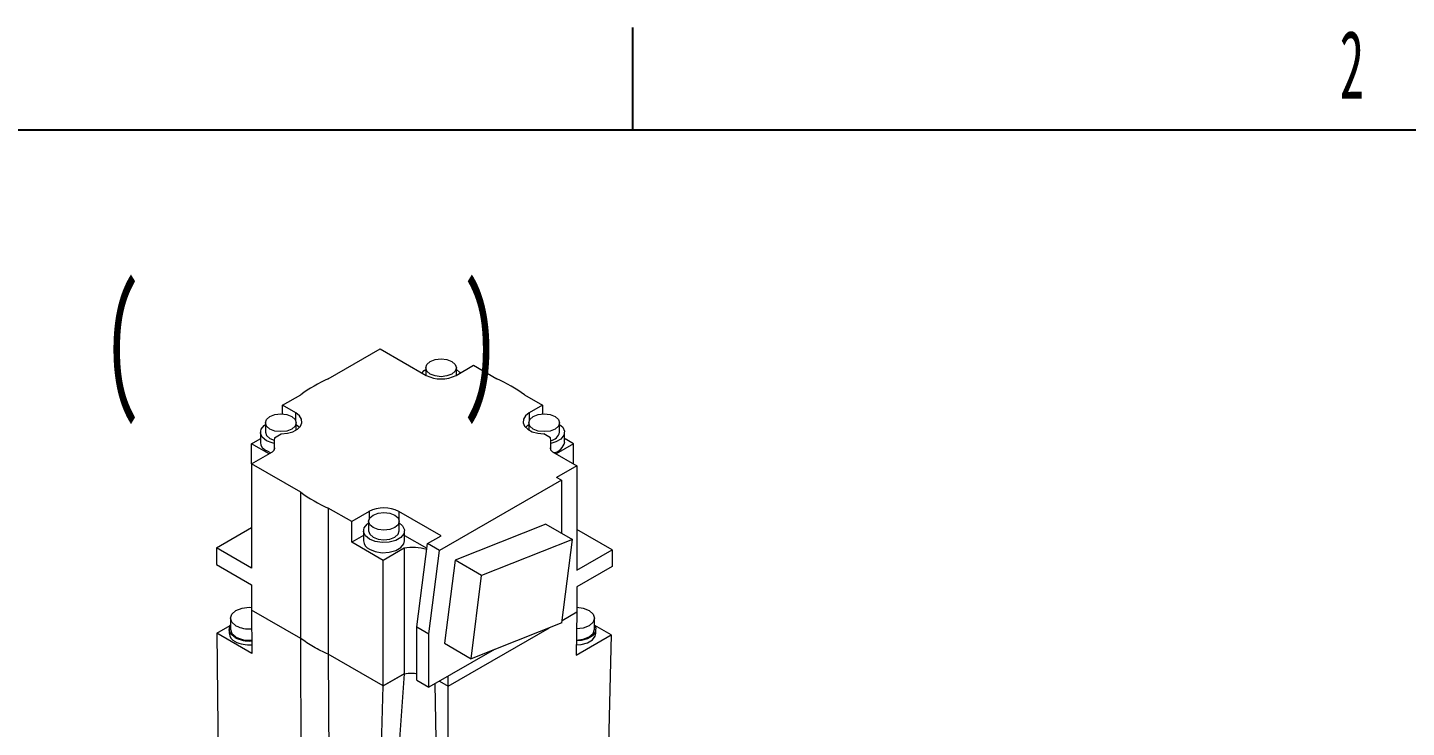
# Model space of a CAD drawing. Header units: millimetres. Extents: x 19 to 1665, y -46 to 1184.
# Drawn here: x 123.2 to 284.6, y 1091.3 to 1173.2 of the extents above; entities that cross this region are included whole.
import ezdxf

# ---------------------------------------------------------------- set-up
doc = ezdxf.new("R2010")
doc.units = ezdxf.units.MM
doc.header["$LTSCALE"] = 4
doc.layers.add('12', color=4, linetype='Continuous')
doc.styles.add('SLDTEXTSTYLE3', font='TXT', dxfattribs={"width": 0.54})
doc.styles.add('SLDTEXTSTYLE5', font='TXT', dxfattribs={"width": 0.525})

# ---------------------------------------------------------------- blocks, each defined once
blk = doc.blocks.new('블록12')
for p, q in [((193.99, 1173.2), (193.99, 1161.2)), ((1651.99, 1161.2), (31.99, 1161.2))]:
    blk.add_line(p, q)

msp = doc.modelspace()

# ---------------------------------------------------------------- linework, layer by layer
at = {"color": 7, "linetype": 'Continuous', "lineweight": 18}
for p, q in [((158.38, 1132.09), (164.46, 1135.6)), ((164.46, 1135.6), (169.83, 1132.49)), ((173.34, 1132.49), (175.37, 1133.67)), ((175.37, 1133.67), (178.11, 1132.09)), ((169.79, 1133.38), (169.79, 1132.52)), ((173.39, 1132.52), (173.39, 1133.38)), ((153.02, 1128.99), (155.15, 1130.22)), ((181.34, 1130.22), (183.47, 1128.99)), ((154.58, 1128.09), (153.02, 1128.99)), ((153.02, 1127.98), (153.02, 1128.99)), ((183.47, 1128.99), (181.91, 1128.09)), ((183.47, 1128.99), (183.47, 1127.98)), ((151.03, 1126.94), (151.03, 1125.83)), ((154.58, 1127.18), (154.58, 1128.09)), ((154.63, 1126.09), (154.63, 1126.94)), ((181.86, 1126.94), (181.86, 1126.09)), ((181.91, 1128.09), (181.91, 1127.18)), ((185.46, 1125.83), (185.46, 1126.94)), ((150.43, 1125.83), (150.43, 1124.66)), ((152.09, 1125.19), (152.88, 1125.64)), ((184.4, 1125.19), (183.61, 1125.64)), ((186.06, 1124.66), (186.06, 1125.83)), ((149.41, 1124.49), (150.39, 1125.06)), ((151.44, 1123.31), (149.41, 1124.49)), ((149.41, 1122.14), (149.41, 1124.49)), ((150.39, 1125.06), (150.43, 1125.12)), ((151.55, 1125.1), (152.06, 1124.89)), ((152.04, 1124.52), (152.04, 1123.74)), ((152.08, 1123.84), (152.08, 1123.9)), ((184.41, 1123.9), (184.41, 1123.84)), ((184.44, 1123.74), (184.44, 1124.52)), ((187.08, 1124.49), (185.05, 1123.31)), ((186.06, 1125.12), (186.1, 1125.06)), ((187.08, 1124.49), (186.1, 1125.06)), ((187.08, 1122.14), (187.08, 1124.49)), ((149.41, 1122.14), (151.85, 1123.55)), ((155.15, 1118.83), (149.41, 1122.14)), ((149.41, 1122.14), (149.41, 1109.92)), ((151.13, 1123.68), (151.67, 1123.44)), ((184.64, 1123.55), (187.48, 1121.91)), ((187.48, 1121.91), (185.1, 1120.54)), ((185.67, 1120.21), (185.1, 1120.54)), ((187.48, 1121.91), (187.48, 1109.7)), ((185.67, 1120.21), (171.41, 1111.98)), ((185.67, 1120.21), (185.67, 1114.01)), ((155.15, 1101.71), (155.15, 1118.83)), ((161.12, 1115.38), (158.38, 1116.96)), ((158.38, 1116.96), (158.38, 1099.85)), ((163.15, 1116.55), (161.12, 1115.38)), ((163.15, 1116.55), (163.15, 1115.64)), ((171.58, 1113.71), (166.66, 1116.55)), ((166.66, 1116.55), (166.66, 1115.64)), ((145.28, 1112.31), (149.41, 1114.69)), ((161.12, 1112.96), (161.12, 1115.38)), ((162.5, 1114.3), (162.5, 1113.12)), ((163.1, 1115.41), (163.1, 1114.3)), ((166.7, 1114.3), (166.7, 1115.41)), ((167.3, 1113.12), (167.3, 1114.3)), ((183.84, 1115.06), (173.23, 1110.88)), ((183.84, 1115.06), (186.96, 1113.27)), ((191.61, 1112.08), (187.48, 1114.46)), ((162.5, 1113.76), (161.12, 1112.96)), ((164.79, 1110.84), (161.12, 1112.96)), ((167.3, 1113.76), (169.92, 1112.25)), ((168.75, 1103.05), (169.99, 1112.8)), ((169.99, 1112.8), (171.58, 1113.71)), ((171.41, 1111.98), (169.99, 1112.8)), ((186.96, 1113.27), (176.34, 1109.08)), ((185.72, 1103.52), (186.96, 1113.27)), ((145.28, 1112.31), (145.28, 1110.35)), ((149.41, 1109.92), (145.28, 1112.31)), ((167.25, 1112.26), (164.79, 1110.84)), ((164.79, 1096.14), (164.79, 1110.84)), ((167.25, 1112.26), (167.25, 1097.56)), ((170.17, 1102.24), (171.41, 1111.98)), ((173.23, 1110.88), (171.99, 1101.13)), ((176.34, 1109.08), (173.23, 1110.88)), ((187.48, 1109.7), (191.61, 1112.08)), ((191.61, 1112.08), (191.61, 1110.12)), ((145.28, 1110.35), (149.41, 1107.96)), ((191.61, 1110.12), (187.48, 1107.74)), ((149.41, 1107.96), (149.41, 1105.02)), ((175.1, 1099.33), (176.34, 1109.08)), ((187.48, 1107.74), (187.48, 1104.8)), ((155.15, 1101.71), (149.41, 1105.02)), ((149.41, 1105.02), (149.43, 1099.94)), ((185.75, 1103.8), (187.48, 1104.8)), ((187.48, 1104.8), (187.39, 1099.75)), ((145.33, 1102.31), (146.89, 1103.21)), ((146.76, 1102.77), (146.76, 1102.31)), ((146.92, 1104.08), (146.92, 1102.77)), ((168.75, 1103.05), (170.17, 1102.24)), ((168.75, 1096.8), (168.75, 1103.05)), ((172.43, 1096.11), (184.29, 1102.96)), ((185.72, 1103.52), (175.1, 1099.33)), ((189.56, 1102.77), (189.56, 1104.08)), ((191.49, 1102.12), (189.6, 1103.21)), ((189.72, 1102.31), (189.72, 1102.77)), ((145.33, 1102.31), (145.62, 1075.66)), ((149.43, 1099.94), (145.33, 1102.31)), ((155.31, 1070.06), (155.15, 1101.71)), ((170.17, 1095.98), (170.17, 1102.24)), ((171.99, 1101.13), (175.1, 1099.33)), ((187.39, 1099.75), (191.49, 1102.12)), ((191.49, 1102.12), (190.87, 1075.66)), ((164.79, 1096.14), (158.38, 1099.85)), ((158.38, 1099.85), (158.55, 1068.2)), ((177.86, 1100.42), (170.17, 1095.98)), ((167.25, 1097.56), (164.79, 1096.14)), ((164.79, 1096.14), (167.25, 1097.56)), ((167.25, 1097.56), (165.08, 1065.6)), ((167.25, 1097.56), (167.25, 1097.56)), ((168.75, 1096.8), (170.17, 1095.98)), ((170.86, 1096.38), (171.16, 1079.52)), ((171.41, 1096.69), (172.43, 1096.11)), ((172.43, 1096.11), (172.43, 1097.28)), ((164.06, 1065.01), (164.79, 1096.14)), ((164.79, 1096.14), (164.79, 1096.14)), ((172.43, 1081.9), (172.43, 1096.11))]:
    msp.add_line(p, q, dxfattribs=at)
at = {"color": 7, "linetype": 'Continuous', "lineweight": 18, "flags": 128}
for points in [[(170.31, 1132.64), (169.92, 1132.98), (169.79, 1133.38), (169.92, 1133.77), (170.31, 1134.11), (170.9, 1134.34), (171.59, 1134.41), (172.28, 1134.34), (172.86, 1134.11)], [(172.86, 1134.11), (173.25, 1133.77), (173.39, 1133.38), (173.25, 1132.98), (172.86, 1132.64), (172.28, 1132.42), (171.59, 1132.34), (170.9, 1132.42), (170.31, 1132.64)], [(169.35, 1132.77), (169.62, 1133.06), (169.79, 1133.18)], [(173.39, 1133.18), (173.76, 1132.85), (173.82, 1132.77)], [(151.55, 1126.21), (151.16, 1126.55), (151.03, 1126.94), (151.16, 1127.34), (151.55, 1127.68), (152.14, 1127.9), (152.83, 1127.98), (153.51, 1127.9), (154.1, 1127.68)], [(154.1, 1127.68), (154.49, 1127.34), (154.63, 1126.94), (154.49, 1126.55), (154.1, 1126.21), (153.51, 1125.98), (152.83, 1125.91), (152.14, 1125.98), (151.55, 1126.21)], [(152.88, 1125.64), (153.59, 1125.71), (154.23, 1125.9), (154.76, 1126.18), (155.13, 1126.54), (155.3, 1126.95), (155.26, 1127.36), (155.01, 1127.75), (154.58, 1128.09)], [(181.91, 1128.09), (181.48, 1127.75), (181.23, 1127.36), (181.19, 1126.95), (181.36, 1126.54), (181.73, 1126.18), (182.25, 1125.9), (182.9, 1125.71), (183.61, 1125.64)], [(182.39, 1126.21), (182, 1126.55), (181.86, 1126.94), (182, 1127.34), (182.39, 1127.68), (182.97, 1127.9), (183.66, 1127.98), (184.35, 1127.9), (184.94, 1127.68)], [(184.94, 1127.68), (185.33, 1127.34), (185.46, 1126.94), (185.33, 1126.55), (184.94, 1126.21), (184.35, 1125.98), (183.66, 1125.91), (182.97, 1125.98), (182.39, 1126.21)], [(151.13, 1124.85), (150.65, 1125.25), (150.43, 1125.71), (150.51, 1126.19), (150.86, 1126.63), (151.03, 1126.75)], [(151.03, 1125.83), (151.16, 1125.44), (151.55, 1125.1)], [(154.63, 1126.75), (155, 1126.42), (155.01, 1126.4)], [(181.47, 1126.4), (181.7, 1126.63), (181.86, 1126.75)], [(185.46, 1126.75), (185.84, 1126.42), (186.05, 1125.95), (185.98, 1125.48), (185.63, 1125.04), (185.04, 1124.7), (184.44, 1124.52)], [(152.04, 1124.52), (151.81, 1124.58), (151.13, 1124.85)], [(163.63, 1114.67), (163.24, 1115.01), (163.1, 1115.41), (163.24, 1115.81), (163.63, 1116.14), (164.21, 1116.37), (164.9, 1116.45), (165.59, 1116.37), (166.18, 1116.14)], [(166.18, 1116.14), (166.57, 1115.81), (166.7, 1115.41), (166.57, 1115.01), (166.18, 1114.67), (165.59, 1114.45), (164.9, 1114.37), (164.21, 1114.45), (163.63, 1114.67)], [(163.21, 1113.32), (162.73, 1113.71), (162.51, 1114.18), (162.58, 1114.66), (162.94, 1115.09), (163.1, 1115.22)], [(163.1, 1114.3), (163.24, 1113.9), (163.63, 1113.56)], [(166.7, 1115.22), (167.08, 1114.88), (167.29, 1114.42), (167.22, 1113.94), (166.87, 1113.5), (166.28, 1113.16), (165.52, 1112.96), (164.69, 1112.92), (163.89, 1113.04), (163.21, 1113.32)], [(163.63, 1113.56), (164.21, 1113.34), (164.9, 1113.26), (165.59, 1113.34), (166.18, 1113.56), (166.57, 1113.9), (166.7, 1114.3)], [(163.21, 1112.14), (163.89, 1111.87), (164.69, 1111.74), (165.52, 1111.78), (166.28, 1111.99), (166.87, 1112.33), (167.22, 1112.76), (167.3, 1113.12)], [(147.57, 1103.18), (147.09, 1103.59), (146.92, 1104.08), (147.09, 1104.56), (147.57, 1104.97), (148.28, 1105.25), (149.12, 1105.35), (149.43, 1105.33)], [(188.92, 1104.97), (189.4, 1104.56), (189.56, 1104.08), (189.4, 1103.59), (188.92, 1103.18), (188.21, 1102.9), (187.44, 1102.81)], [(187.48, 1105.35), (188.21, 1105.25), (188.92, 1104.97)], [(147.46, 1101.81), (146.99, 1102.19), (146.77, 1102.65), (146.84, 1103.12), (146.92, 1103.26)], [(146.92, 1102.77), (147.09, 1102.28), (147.57, 1101.87)], [(189.56, 1103.26), (189.72, 1102.89), (189.64, 1102.42), (189.3, 1101.99), (188.72, 1101.65), (187.98, 1101.45), (187.42, 1101.41)], [(187.42, 1101.5), (188.21, 1101.6), (188.92, 1101.87), (189.4, 1102.28), (189.56, 1102.77)], [(187.41, 1100.95), (187.98, 1101), (188.72, 1101.2), (189.3, 1101.53), (189.64, 1101.96), (189.72, 1102.31)]]:
    msp.add_lwpolyline(points, dxfattribs=at)
at = {"color": 7, "linetype": 'Continuous', "lineweight": 18}
for centre, radius, start, end in [((164.42, 1117.89), 15.42, 113.0496, 126.9451), ((171.59, 1135.88), 3.81, 242.6097, 297.3903), ((172.07, 1117.89), 15.42, 53.0549, 66.9504), ((184.29, 1126.08), 1.2, 276.6756, 347.9915), ((151.57, 1124.73), 1.14, 183.7966, 247.5236), ((151.69, 1123.9), 0.386, 293.4144, 0.4346), ((157.46, 1124.52), 5.41, 172.9511, 186.5567), ((179.03, 1124.52), 5.41, 353.4433, 7.0489), ((184.79, 1123.9), 0.386, 179.5654, 246.5856), ((184.53, 1124.99), 1.57, 280.6959, 347.9535), ((164.42, 1131.15), 15.42, 233.055, 246.9503), ((164.9, 1113.17), 3.81, 62.6097, 117.3903), ((163.64, 1113.2), 1.14, 183.7966, 247.5236), ((168.24, 1106.23), 6.11, 74.2204, 99.3281), ((149.11, 1106.18), 3.37, 242.7546, 275.1904), ((147.89, 1102.39), 1.12, 183.7966, 247.5236), ((149.1, 1104.98), 3.58, 242.5692, 275.1645), ((149.1, 1104.53), 3.58, 242.5703, 275.2006), ((149.11, 1104.87), 3.38, 242.758, 275.3009)]:
    msp.add_arc(centre, radius, start, end, dxfattribs=at)
msp.add_open_spline([(158.38, 1099.85), (157.78, 1100.12), (156.59, 1100.68), (155.63, 1101.37), (155.15, 1101.71)], degree=3, dxfattribs=at)
msp.add_open_spline([(167.25, 1097.56), (167.57, 1097.6), (168.07, 1097.67), (168.57, 1097.62), (168.75, 1097.6)], degree=3, knots=[0, 0, 0, 0, 0.641326, 1, 1, 1, 1], dxfattribs=at)

# ---------------------------------------------------------------- block references
at = {"color": 7, "linetype": 'Continuous'}
msp.add_blockref('블록12', (0, 0), dxfattribs=at)

# ---------------------------------------------------------------- texts
at = {"layer": '12'}
for s, insert, char_height, attachment_point, style in [('2', (278.24, 1172.87), 8, 2, 'SLDTEXTSTYLE5'), ('(        )', (131.91, 1142.87), 12.7, 1, 'SLDTEXTSTYLE3')]:
    msp.add_mtext(s, dxfattribs=dict(at, insert=insert, char_height=char_height, attachment_point=attachment_point, style=style))

doc.saveas('drawing.dxf')
